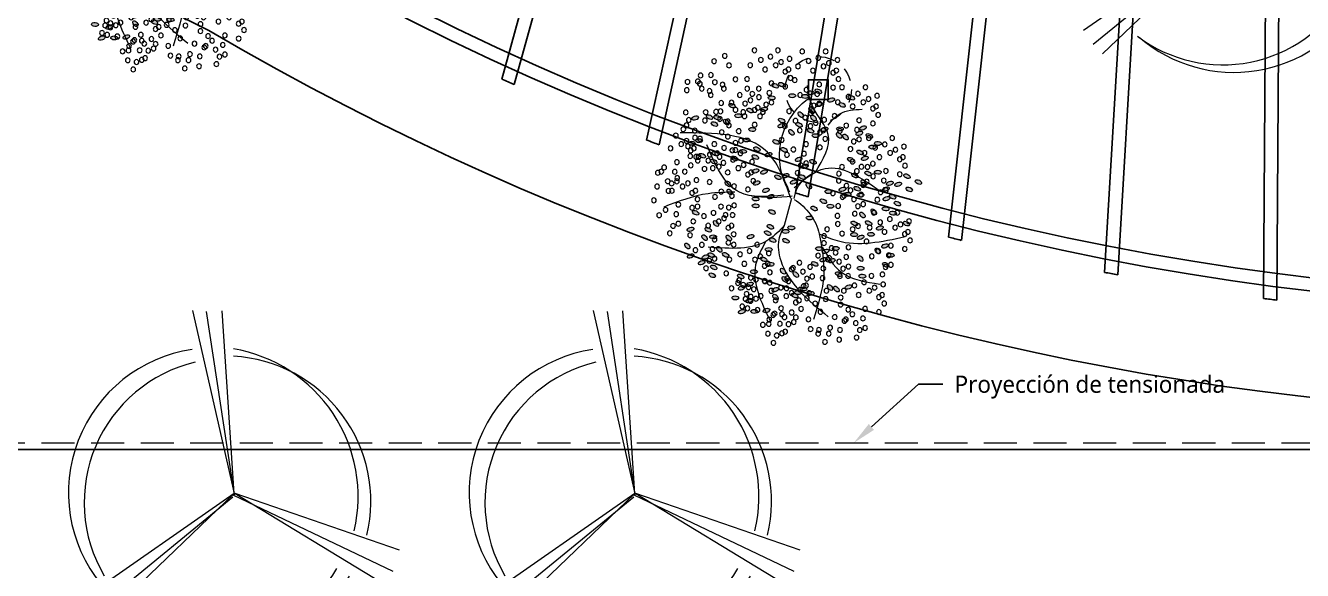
# Model space of a CAD drawing. Header units: metres. Extents: x 28 to 239, y -1 to 113.
# Drawn here: x 97.14 to 106.79, y 68.67 to 72.8 of the extents above; entities that cross this region are included whole.
import ezdxf
from ezdxf import colors
from ezdxf.entities.mleader import LeaderData, LeaderLine
from ezdxf.math import Vec2, Vec3

# ---------------------------------------------------------------- set-up
doc = ezdxf.new("R2010")
doc.units = ezdxf.units.M
doc.linetypes.add('DASHED2', pattern=[0.375, 0.25, -0.125])
doc.linetypes.add('HIDDEN2', pattern=[0.1875, 0.125, -0.0625])
for name, color, linetype, lineweight in [('0-ARBOL', 64, 'Continuous', 0), ('DWGAUTOCAD.COM', 7, 'Continuous', 0), ('letras sr', 7, 'Continuous', 5), ('Proyeccciones', 1, 'DASHED2', 18), ('proyecciones', 1, 'DASHED2', 5)]:
    doc.layers.add(name, color=color, linetype=linetype, lineweight=lineweight)
doc.styles.add('Generales', font='trebuc.ttf', dxfattribs={"height": 0.1})

# ---------------------------------------------------------------- blocks, each defined once
blk = doc.blocks.new('A$C2ECE247B')
h = blk.add_hatch(color=6)
h.set_gradient(color1=(255, 0, 255), color2=(255, 127, 223), rotation=180, centered=1, tint=1, name='INVSPHERICAL')
edge = h.paths.add_edge_path()
edge.add_ellipse((2.573, 1.381), major_axis=(-0.0583, -0.0025), ratio=0.578492, start_angle=0, end_angle=360, ccw=False)
edge = h.paths.add_edge_path()
edge.add_ellipse((2.69, 1.466), major_axis=(-0.0521, -0.0262), ratio=0.578492, start_angle=0, end_angle=360, ccw=False)
edge = h.paths.add_edge_path()
edge.add_ellipse((2.361, 1.263), major_axis=(-0.0377, -0.0445), ratio=0.578492, start_angle=0, end_angle=360, ccw=False)
edge = h.paths.add_edge_path()
edge.add_ellipse((2.855, 1.253), major_axis=(-0.0583, -0.0025), ratio=0.578492, start_angle=0, end_angle=360, ccw=False)
edge = h.paths.add_edge_path()
edge.add_ellipse((2.094, 3.168), major_axis=(-0.0546, 0.0205), ratio=0.578492, start_angle=0, end_angle=360, ccw=False)
edge = h.paths.add_edge_path()
edge.add_ellipse((2.035, 2.867), major_axis=(-0.0521, -0.0262), ratio=0.578492, start_angle=0, end_angle=360, ccw=False)
edge = h.paths.add_edge_path()
edge.add_ellipse((1.85, 3.126), major_axis=(-0.0521, -0.0262), ratio=0.578492, start_angle=0, end_angle=360, ccw=False)
edge = h.paths.add_edge_path()
edge.add_ellipse((1.989, 3.049), major_axis=(-0.0546, 0.0205), ratio=0.578492, start_angle=0, end_angle=360, ccw=False)
edge = h.paths.add_edge_path()
edge.add_ellipse((1.831, 2.33), major_axis=(-0.0521, -0.0262), ratio=0.578492, start_angle=0, end_angle=360, ccw=False)
edge = h.paths.add_edge_path()
edge.add_ellipse((1.673, 2.454), major_axis=(-0.0521, -0.0262), ratio=0.578492, start_angle=0, end_angle=360, ccw=False)
edge = h.paths.add_edge_path()
edge.add_ellipse((1.556, 2.369), major_axis=(-0.0583, -0.0025), ratio=0.578492, start_angle=0, end_angle=360, ccw=False)
edge = h.paths.add_edge_path()
edge.add_ellipse((1.588, 2.619), major_axis=(-0.0583, -0.0025), ratio=0.578492, start_angle=0, end_angle=360, ccw=False)
edge = h.paths.add_edge_path()
edge.add_ellipse((1.921, 2.717), major_axis=(-0.0377, -0.0445), ratio=0.578492, start_angle=0, end_angle=360, ccw=False)
edge = h.paths.add_edge_path()
edge.add_ellipse((1.347, 2.658), major_axis=(-0.0546, 0.0205), ratio=0.578492, start_angle=0, end_angle=360, ccw=False)
edge = h.paths.add_edge_path()
edge.add_ellipse((1.747, 1.646), major_axis=(-0.0583, -0.0025), ratio=0.578492, start_angle=0, end_angle=360, ccw=False)
edge = h.paths.add_edge_path()
edge.add_ellipse((1.636, 1.6), major_axis=(-0.0546, 0.0205), ratio=0.578492, start_angle=0, end_angle=360, ccw=False)
edge = h.paths.add_edge_path()
edge.add_ellipse((1.461, 1.651), major_axis=(-0.0583, -0.0025), ratio=0.578492, start_angle=0, end_angle=360, ccw=False)
edge = h.paths.add_edge_path()
edge.add_ellipse((1.045, 1.48), major_axis=(-0.0377, -0.0445), ratio=0.578492, start_angle=0, end_angle=360, ccw=False)
edge = h.paths.add_edge_path()
edge.add_ellipse((1.009, 1.178), major_axis=(-0.0583, -0.0025), ratio=0.578492, start_angle=0, end_angle=360, ccw=False)
edge = h.paths.add_edge_path()
edge.add_ellipse((1.53, 1.44), major_axis=(-0.0546, 0.0205), ratio=0.578492, start_angle=0, end_angle=360, ccw=False)
edge = h.paths.add_edge_path()
edge.add_ellipse((1.673, 1.458), major_axis=(-0.0546, 0.0205), ratio=0.578492, start_angle=0, end_angle=360, ccw=False)
edge = h.paths.add_edge_path()
edge.add_ellipse((1.412, 1.211), major_axis=(-0.0521, -0.0262), ratio=0.578492, start_angle=0, end_angle=360, ccw=False)
edge = h.paths.add_edge_path()
edge.add_ellipse((1.247, 0.991), major_axis=(-0.0546, 0.0205), ratio=0.578492, start_angle=0, end_angle=360, ccw=False)
edge = h.paths.add_edge_path()
edge.add_ellipse((1.451, 0.958), major_axis=(-0.0377, -0.0445), ratio=0.578492, start_angle=0, end_angle=360, ccw=False)
edge = h.paths.add_edge_path()
edge.add_ellipse((1.56, 0.985), major_axis=(-0.0377, -0.0445), ratio=0.578492, start_angle=0, end_angle=360, ccw=False)
edge = h.paths.add_edge_path()
edge.add_ellipse((1.04, 1.312), major_axis=(-0.0583, -0.0025), ratio=0.578492, start_angle=0, end_angle=360, ccw=False)
edge = h.paths.add_edge_path()
edge.add_ellipse((0.61, 1.371), major_axis=(-0.0521, -0.0262), ratio=0.578492, start_angle=0, end_angle=360, ccw=False)
edge = h.paths.add_edge_path()
edge.add_ellipse((0.525, 1.536), major_axis=(-0.0583, -0.0025), ratio=0.578492, start_angle=0, end_angle=360, ccw=False)
edge = h.paths.add_edge_path()
edge.add_ellipse((0.748, 1.606), major_axis=(-0.0377, -0.0445), ratio=0.578492, start_angle=0, end_angle=360, ccw=False)
edge = h.paths.add_edge_path()
edge.add_ellipse((1.15, 1.886), major_axis=(-0.0583, -0.0025), ratio=0.578492, start_angle=0, end_angle=360, ccw=False)
edge = h.paths.add_edge_path()
edge.add_ellipse((1.038, 1.839), major_axis=(-0.0546, 0.0205), ratio=0.578492, start_angle=0, end_angle=360, ccw=False)
edge = h.paths.add_edge_path()
edge.add_ellipse((0.863, 1.891), major_axis=(-0.0583, -0.0025), ratio=0.578492, start_angle=0, end_angle=360, ccw=False)
edge = h.paths.add_edge_path()
edge.add_ellipse((0.622, 1.694), major_axis=(-0.0546, 0.0205), ratio=0.578492, start_angle=0, end_angle=360, ccw=False)
edge = h.paths.add_edge_path()
edge.add_ellipse((3.446, 1.636), major_axis=(-0.0377, -0.0445), ratio=0.578492, start_angle=0, end_angle=360, ccw=False)
edge = h.paths.add_edge_path()
edge.add_ellipse((2.913, 1.85), major_axis=(-0.0546, 0.0205), ratio=0.578492, start_angle=0, end_angle=360, ccw=False)
edge = h.paths.add_edge_path()
edge.add_ellipse((2.811, 2.767), major_axis=(-0.0546, 0.0205), ratio=0.578492, start_angle=0, end_angle=360, ccw=False)
edge = h.paths.add_edge_path()
edge.add_ellipse((2.826, 2.493), major_axis=(-0.0583, -0.0025), ratio=0.578492, start_angle=0, end_angle=360, ccw=False)
edge = h.paths.add_edge_path()
edge.add_ellipse((2.825, 2.376), major_axis=(-0.0583, -0.0025), ratio=0.578492, start_angle=0, end_angle=360, ccw=False)
edge = h.paths.add_edge_path()
edge.add_ellipse((3.267, 2.611), major_axis=(-0.0377, -0.0445), ratio=0.578492, start_angle=0, end_angle=360, ccw=False)
edge = h.paths.add_edge_path()
edge.add_ellipse((3.299, 2.752), major_axis=(-0.0377, -0.0445), ratio=0.578492, start_angle=0, end_angle=360, ccw=False)
edge = h.paths.add_edge_path()
edge.add_ellipse((3.55, 1.847), major_axis=(-0.0583, -0.0025), ratio=0.578492, start_angle=0, end_angle=360, ccw=False)
edge = h.paths.add_edge_path()
edge.add_ellipse((3.501, 2.075), major_axis=(-0.0377, -0.0445), ratio=0.578492, start_angle=0, end_angle=360, ccw=False)
edge = h.paths.add_edge_path()
edge.add_ellipse((3.633, 1.969), major_axis=(-0.0521, -0.0262), ratio=0.578492, start_angle=0, end_angle=360, ccw=False)
edge = h.paths.add_edge_path()
edge.add_ellipse((3.284, 1.829), major_axis=(-0.0377, -0.0445), ratio=0.578492, start_angle=0, end_angle=360, ccw=False)
edge = h.paths.add_edge_path()
edge.add_ellipse((2.203, 4.252), major_axis=(-0.0583, -0.0025), ratio=0.578492, start_angle=0, end_angle=360, ccw=False)
edge = h.paths.add_edge_path()
edge.add_ellipse((1.984, 4.241), major_axis=(-0.0583, -0.0025), ratio=0.578492, start_angle=0, end_angle=360, ccw=False)
edge = h.paths.add_edge_path()
edge.add_ellipse((1.89, 4.302), major_axis=(-0.0583, -0.0025), ratio=0.578492, start_angle=0, end_angle=360, ccw=False)
edge = h.paths.add_edge_path()
edge.add_ellipse((1.759, 4.327), major_axis=(-0.0521, -0.0262), ratio=0.578492, start_angle=0, end_angle=360, ccw=False)
edge = h.paths.add_edge_path()
edge.add_ellipse((1.747, 4.103), major_axis=(-0.0546, 0.0205), ratio=0.578492, start_angle=0, end_angle=360, ccw=False)
edge = h.paths.add_edge_path()
edge.add_ellipse((1.541, 4.179), major_axis=(-0.0546, 0.0205), ratio=0.578492, start_angle=0, end_angle=360, ccw=False)
edge = h.paths.add_edge_path()
edge.add_ellipse((1.354, 4.095), major_axis=(-0.0521, -0.0262), ratio=0.578492, start_angle=0, end_angle=360, ccw=False)
edge = h.paths.add_edge_path()
edge.add_ellipse((1.196, 4.219), major_axis=(-0.0521, -0.0262), ratio=0.578492, start_angle=0, end_angle=360, ccw=False)
edge = h.paths.add_edge_path()
edge.add_ellipse((1.873, 4.015), major_axis=(-0.0377, -0.0445), ratio=0.578492, start_angle=0, end_angle=360, ccw=False)
edge = h.paths.add_edge_path()
edge.add_ellipse((1.841, 3.874), major_axis=(-0.0377, -0.0445), ratio=0.578492, start_angle=0, end_angle=360, ccw=False)
edge = h.paths.add_edge_path()
edge.add_ellipse((2.059, 3.93), major_axis=(-0.0377, -0.0445), ratio=0.578492, start_angle=0, end_angle=360, ccw=False)
edge = h.paths.add_edge_path()
edge.add_ellipse((2.682, 4.022), major_axis=(-0.0546, 0.0205), ratio=0.578492, start_angle=0, end_angle=360, ccw=False)
edge = h.paths.add_edge_path()
edge.add_ellipse((2.493, 4.422), major_axis=(-0.0521, -0.0262), ratio=0.578492, start_angle=0, end_angle=360, ccw=False)
edge = h.paths.add_edge_path()
edge.add_ellipse((2.382, 4.439), major_axis=(-0.0521, -0.0262), ratio=0.578492, start_angle=0, end_angle=360, ccw=False)
edge = h.paths.add_edge_path()
edge.add_ellipse((2.552, 4.216), major_axis=(-0.0583, -0.0025), ratio=0.578492, start_angle=0, end_angle=360, ccw=False)
edge = h.paths.add_edge_path()
edge.add_ellipse((2.383, 3.828), major_axis=(-0.0521, -0.0262), ratio=0.578492, start_angle=0, end_angle=360, ccw=False)
edge = h.paths.add_edge_path()
edge.add_ellipse((2.92, 4), major_axis=(-0.0521, -0.0262), ratio=0.578492, start_angle=0, end_angle=360, ccw=False)
edge = h.paths.add_edge_path()
edge.add_ellipse((2.162, 0.848), major_axis=(-0.0521, -0.0262), ratio=0.578492, start_angle=0, end_angle=360, ccw=False)
edge = h.paths.add_edge_path()
edge.add_ellipse((2.487, 0.82), major_axis=(-0.0377, -0.0445), ratio=0.578492, start_angle=0, end_angle=360, ccw=False)
edge = h.paths.add_edge_path()
edge.add_ellipse((2.641, 0.593), major_axis=(-0.0546, 0.0205), ratio=0.578492, start_angle=0, end_angle=360, ccw=False)
edge = h.paths.add_edge_path()
edge.add_ellipse((2.848, 0.578), major_axis=(-0.0583, -0.0025), ratio=0.578492, start_angle=0, end_angle=360, ccw=False)
edge = h.paths.add_edge_path()
edge.add_ellipse((2.605, 1.631), major_axis=(-0.0583, -0.0025), ratio=0.578492, start_angle=0, end_angle=360, ccw=False)
edge = h.paths.add_edge_path()
edge.add_ellipse((2.329, 1.122), major_axis=(-0.0377, -0.0445), ratio=0.578492, start_angle=0, end_angle=360, ccw=False)
edge = h.paths.add_edge_path()
edge.add_ellipse((2.143, 1.207), major_axis=(-0.0377, -0.0445), ratio=0.578492, start_angle=0, end_angle=360, ccw=False)
edge = h.paths.add_edge_path()
edge.add_ellipse((1.887, 0.887), major_axis=(-0.0583, -0.0025), ratio=0.578492, start_angle=0, end_angle=360, ccw=False)
edge = h.paths.add_edge_path()
edge.add_ellipse((2.107, 0.898), major_axis=(-0.0583, -0.0025), ratio=0.578492, start_angle=0, end_angle=360, ccw=False)
edge = h.paths.add_edge_path()
edge.add_ellipse((2.012, 0.959), major_axis=(-0.0583, -0.0025), ratio=0.578492, start_angle=0, end_angle=360, ccw=False)
edge = h.paths.add_edge_path()
edge.add_ellipse((1.82, 1.387), major_axis=(-0.0521, -0.0262), ratio=0.578492, start_angle=0, end_angle=360, ccw=False)
edge = h.paths.add_edge_path()
edge.add_ellipse((2.492, 0.949), major_axis=(-0.0546, 0.0205), ratio=0.578492, start_angle=0, end_angle=360, ccw=False)
edge = h.paths.add_edge_path()
edge.add_ellipse((2.316, 2.892), major_axis=(-0.0546, 0.0205), ratio=0.578492, start_angle=0, end_angle=360, ccw=False)
edge = h.paths.add_edge_path()
edge.add_ellipse((2.447, 2.863), major_axis=(-0.0521, -0.0262), ratio=0.578492, start_angle=0, end_angle=360, ccw=False)
edge = h.paths.add_edge_path()
edge.add_ellipse((2.343, 3.33), major_axis=(-0.0521, -0.0262), ratio=0.578492, start_angle=0, end_angle=360, ccw=False)
edge = h.paths.add_edge_path()
edge.add_ellipse((1.261, 2.571), major_axis=(-0.0583, -0.0025), ratio=0.578492, start_angle=0, end_angle=360, ccw=False)
edge = h.paths.add_edge_path()
edge.add_ellipse((1.041, 2.56), major_axis=(-0.0583, -0.0025), ratio=0.578492, start_angle=0, end_angle=360, ccw=False)
edge = h.paths.add_edge_path()
edge.add_ellipse((1.145, 2.075), major_axis=(-0.0521, -0.0262), ratio=0.578492, start_angle=0, end_angle=360, ccw=False)
edge = h.paths.add_edge_path()
edge.add_ellipse((0.902, 2.082), major_axis=(-0.0521, -0.0262), ratio=0.578492, start_angle=0, end_angle=360, ccw=False)
edge = h.paths.add_edge_path()
edge.add_ellipse((0.711, 1.997), major_axis=(-0.0546, 0.0205), ratio=0.578492, start_angle=0, end_angle=360, ccw=False)
edge = h.paths.add_edge_path()
edge.add_ellipse((0.598, 2.497), major_axis=(-0.0546, 0.0205), ratio=0.578492, start_angle=0, end_angle=360, ccw=False)
edge = h.paths.add_edge_path()
edge.add_ellipse((0.495, 2.531), major_axis=(-0.0521, -0.0262), ratio=0.578492, start_angle=0, end_angle=360, ccw=False)
edge = h.paths.add_edge_path()
edge.add_ellipse((0.411, 2.414), major_axis=(-0.0521, -0.0262), ratio=0.578492, start_angle=0, end_angle=360, ccw=False)
edge = h.paths.add_edge_path()
edge.add_ellipse((0.487, 2.252), major_axis=(-0.0583, -0.0025), ratio=0.578492, start_angle=0, end_angle=360, ccw=False)
edge = h.paths.add_edge_path()
edge.add_ellipse((0.612, 2.325), major_axis=(-0.0583, -0.0025), ratio=0.578492, start_angle=0, end_angle=360, ccw=False)
edge = h.paths.add_edge_path()
edge.add_ellipse((0.814, 2.273), major_axis=(-0.0377, -0.0445), ratio=0.578492, start_angle=0, end_angle=360, ccw=False)
edge = h.paths.add_edge_path()
edge.add_ellipse((1.008, 2.22), major_axis=(-0.0377, -0.0445), ratio=0.578492, start_angle=0, end_angle=360, ccw=False)
edge = h.paths.add_edge_path()
edge.add_ellipse((1.392, 3.686), major_axis=(-0.0583, -0.0025), ratio=0.578492, start_angle=0, end_angle=360, ccw=False)
edge = h.paths.add_edge_path()
edge.add_ellipse((1.206, 3.162), major_axis=(-0.0521, -0.0262), ratio=0.578492, start_angle=0, end_angle=360, ccw=False)
edge = h.paths.add_edge_path()
edge.add_ellipse((1.048, 3.286), major_axis=(-0.0521, -0.0262), ratio=0.578492, start_angle=0, end_angle=360, ccw=False)
edge = h.paths.add_edge_path()
edge.add_ellipse((0.967, 3.184), major_axis=(-0.0546, 0.0205), ratio=0.578492, start_angle=0, end_angle=360, ccw=False)
edge = h.paths.add_edge_path()
edge.add_ellipse((1.061, 3.609), major_axis=(-0.0546, 0.0205), ratio=0.578492, start_angle=0, end_angle=360, ccw=False)
edge = h.paths.add_edge_path()
edge.add_ellipse((0.998, 3.702), major_axis=(-0.0546, 0.0205), ratio=0.578492, start_angle=0, end_angle=360, ccw=False)
edge = h.paths.add_edge_path()
edge.add_ellipse((0.89, 3.567), major_axis=(-0.0521, -0.0262), ratio=0.578492, start_angle=0, end_angle=360, ccw=False)
edge = h.paths.add_edge_path()
edge.add_ellipse((0.744, 3.439), major_axis=(-0.0583, -0.0025), ratio=0.578492, start_angle=0, end_angle=360, ccw=False)
edge = h.paths.add_edge_path()
edge.add_ellipse((0.838, 3.378), major_axis=(-0.0583, -0.0025), ratio=0.578492, start_angle=0, end_angle=360, ccw=False)
edge = h.paths.add_edge_path()
edge.add_ellipse((1.405, 3.576), major_axis=(-0.0377, -0.0445), ratio=0.578492, start_angle=0, end_angle=360, ccw=False)
edge = h.paths.add_edge_path()
edge.add_ellipse((1.296, 3.548), major_axis=(-0.0377, -0.0445), ratio=0.578492, start_angle=0, end_angle=360, ccw=False)
edge = h.paths.add_edge_path()
edge.add_ellipse((2.217, 3.628), major_axis=(-0.0377, -0.0445), ratio=0.578492, start_angle=0, end_angle=360, ccw=False)
edge = h.paths.add_edge_path()
edge.add_ellipse((1.892, 3.656), major_axis=(-0.0521, -0.0262), ratio=0.578492, start_angle=0, end_angle=360, ccw=False)
edge = h.paths.add_edge_path()
edge.add_ellipse((2.087, 3.756), major_axis=(-0.0521, -0.0262), ratio=0.578492, start_angle=0, end_angle=360, ccw=False)
edge = h.paths.add_edge_path()
edge.add_ellipse((1.653, 3.678), major_axis=(-0.0546, 0.0205), ratio=0.578492, start_angle=0, end_angle=360, ccw=False)
edge = h.paths.add_edge_path()
edge.add_ellipse((1.806, 3.572), major_axis=(-0.0583, -0.0025), ratio=0.578492, start_angle=0, end_angle=360, ccw=False)
edge = h.paths.add_edge_path()
edge.add_ellipse((2.219, 2.002), major_axis=(-0.0583, -0.0025), ratio=0.578492, start_angle=0, end_angle=360, ccw=False)
edge = h.paths.add_edge_path()
edge.add_ellipse((2.314, 1.941), major_axis=(-0.0583, -0.0025), ratio=0.578492, start_angle=0, end_angle=360, ccw=False)
edge = h.paths.add_edge_path()
edge.add_ellipse((1.907, 2.169), major_axis=(-0.0583, -0.0025), ratio=0.578492, start_angle=0, end_angle=360, ccw=False)
edge = h.paths.add_edge_path()
edge.add_ellipse((2.574, 2.018), major_axis=(-0.0521, -0.0262), ratio=0.578492, start_angle=0, end_angle=360, ccw=False)
edge = h.paths.add_edge_path()
edge.add_ellipse((2.537, 1.794), major_axis=(-0.0521, -0.0262), ratio=0.578492, start_angle=0, end_angle=360, ccw=False)
edge = h.paths.add_edge_path()
edge.add_ellipse((2.621, 1.911), major_axis=(-0.0521, -0.0262), ratio=0.578492, start_angle=0, end_angle=360, ccw=False)
edge = h.paths.add_edge_path()
edge.add_ellipse((2.18, 2.781), major_axis=(-0.0546, 0.0205), ratio=0.578492, start_angle=0, end_angle=360, ccw=False)
edge = h.paths.add_edge_path()
edge.add_ellipse((0.212, 2.657), major_axis=(-0.0521, -0.0262), ratio=0.578492, start_angle=0, end_angle=360, ccw=False)
edge = h.paths.add_edge_path()
edge.add_ellipse((0.054, 2.781), major_axis=(-0.0521, -0.0262), ratio=0.578492, start_angle=0, end_angle=360, ccw=False)
edge = h.paths.add_edge_path()
edge.add_ellipse((0.25, 2.881), major_axis=(-0.0521, -0.0262), ratio=0.578492, start_angle=0, end_angle=360, ccw=False)
edge = h.paths.add_edge_path()
edge.add_ellipse((0.399, 2.741), major_axis=(-0.0546, 0.0205), ratio=0.578492, start_angle=0, end_angle=360, ccw=False)
edge = h.paths.add_edge_path()
edge.add_ellipse((0.542, 2.758), major_axis=(-0.0546, 0.0205), ratio=0.578492, start_angle=0, end_angle=360, ccw=False)
edge = h.paths.add_edge_path()
edge.add_ellipse((0.605, 2.665), major_axis=(-0.0546, 0.0205), ratio=0.578492, start_angle=0, end_angle=360, ccw=False)
edge = h.paths.add_edge_path()
edge.add_ellipse((2.651, 2.642), major_axis=(-0.0546, 0.0205), ratio=0.578492, start_angle=0, end_angle=360, ccw=False)
edge = h.paths.add_edge_path()
edge.add_ellipse((2.57, 2.531), major_axis=(-0.0546, 0.0205), ratio=0.578492, start_angle=0, end_angle=360, ccw=False)
edge = h.paths.add_edge_path()
edge.add_ellipse((2.547, 2.271), major_axis=(-0.0521, -0.0262), ratio=0.578492, start_angle=0, end_angle=360, ccw=False)
edge = h.paths.add_edge_path()
edge.add_ellipse((2.685, 2.954), major_axis=(-0.0546, 0.0205), ratio=0.578492, start_angle=0, end_angle=360, ccw=False)
edge = h.paths.add_edge_path()
edge.add_ellipse((2.478, 3.464), major_axis=(-0.0521, -0.0262), ratio=0.578492, start_angle=0, end_angle=360, ccw=False)
edge = h.paths.add_edge_path()
edge.add_ellipse((2.39, 3.741), major_axis=(-0.0546, 0.0205), ratio=0.578492, start_angle=0, end_angle=360, ccw=False)
edge = h.paths.add_edge_path()
edge.add_ellipse((2.607, 3.247), major_axis=(-0.0546, 0.0205), ratio=0.578492, start_angle=0, end_angle=360, ccw=False)
edge = h.paths.add_edge_path()
edge.add_ellipse((2.31, 1.781), major_axis=(-0.0521, -0.0262), ratio=0.578492, start_angle=0, end_angle=360, ccw=False)
edge = h.paths.add_edge_path()
edge.add_ellipse((0.746, 2.949), major_axis=(-0.0583, -0.0025), ratio=0.578492, start_angle=0, end_angle=360, ccw=False)
edge = h.paths.add_edge_path()
edge.add_ellipse((0.986, 2.769), major_axis=(-0.0377, -0.0445), ratio=0.578492, start_angle=0, end_angle=360, ccw=False)
edge = h.paths.add_edge_path()
edge.add_ellipse((0.912, 2.927), major_axis=(-0.0521, -0.0262), ratio=0.578492, start_angle=0, end_angle=360, ccw=False)
edge = h.paths.add_edge_path()
edge.add_ellipse((1.135, 2.893), major_axis=(-0.0521, -0.0262), ratio=0.578492, start_angle=0, end_angle=360, ccw=False)
edge = h.paths.add_edge_path()
edge.add_ellipse((1.097, 2.668), major_axis=(-0.0521, -0.0262), ratio=0.578492, start_angle=0, end_angle=360, ccw=False)
edge = h.paths.add_edge_path()
edge.add_ellipse((0.258, 2.073), major_axis=(-0.0521, -0.0262), ratio=0.578492, start_angle=0, end_angle=360, ccw=False)
edge = h.paths.add_edge_path()
edge.add_ellipse((2.829, 2.971), major_axis=(-0.0546, 0.0205), ratio=0.578492, start_angle=0, end_angle=360, ccw=False)
edge = h.paths.add_edge_path()
edge.add_ellipse((2.885, 3.676), major_axis=(-0.0583, -0.0025), ratio=0.578492, start_angle=0, end_angle=360, ccw=False)
edge = h.paths.add_edge_path()
edge.add_ellipse((2.832, 3.208), major_axis=(-0.0521, -0.0262), ratio=0.578492, start_angle=0, end_angle=360, ccw=False)
edge = h.paths.add_edge_path()
edge.add_ellipse((2.805, 3.342), major_axis=(-0.0521, -0.0262), ratio=0.578492, start_angle=0, end_angle=360, ccw=False)
edge = h.paths.add_edge_path()
edge.add_ellipse((2.936, 0.761), major_axis=(-0.0546, 0.0205), ratio=0.578492, start_angle=0, end_angle=360, ccw=False)
edge = h.paths.add_edge_path()
edge.add_ellipse((3.061, 0.574), major_axis=(-0.0546, 0.0205), ratio=0.578492, start_angle=0, end_angle=360, ccw=False)
edge = h.paths.add_edge_path()
edge.add_ellipse((3.174, 0.807), major_axis=(-0.0583, -0.0025), ratio=0.578492, start_angle=0, end_angle=360, ccw=False)
edge = h.paths.add_edge_path()
edge.add_ellipse((3.08, 1.174), major_axis=(-0.0521, -0.0262), ratio=0.578492, start_angle=0, end_angle=360, ccw=False)
edge = h.paths.add_edge_path()
edge.add_ellipse((3.063, 0.979), major_axis=(-0.0546, 0.0205), ratio=0.578492, start_angle=0, end_angle=360, ccw=False)
edge = h.paths.add_edge_path()
edge.add_ellipse((2.925, 1.041), major_axis=(-0.0546, 0.0205), ratio=0.578492, start_angle=0, end_angle=360, ccw=False)
edge = h.paths.add_edge_path()
edge.add_ellipse((3.539, 1.327), major_axis=(-0.0521, -0.0262), ratio=0.578492, start_angle=0, end_angle=360, ccw=False)
edge = h.paths.add_edge_path()
edge.add_ellipse((3.566, 1.193), major_axis=(-0.0521, -0.0262), ratio=0.578492, start_angle=0, end_angle=360, ccw=False)
edge = h.paths.add_edge_path()
edge.add_ellipse((3.339, 1.542), major_axis=(-0.0521, -0.0262), ratio=0.578492, start_angle=0, end_angle=360, ccw=False)
edge = h.paths.add_edge_path()
edge.add_ellipse((3.934, 1.52), major_axis=(-0.0546, 0.0205), ratio=0.578492, start_angle=0, end_angle=360, ccw=False)
edge = h.paths.add_edge_path()
edge.add_ellipse((3.684, 1.502), major_axis=(-0.0546, 0.0205), ratio=0.578492, start_angle=0, end_angle=360, ccw=False)
edge = h.paths.add_edge_path()
edge.add_ellipse((3.747, 1.409), major_axis=(-0.0546, 0.0205), ratio=0.578492, start_angle=0, end_angle=360, ccw=False)
edge = h.paths.add_edge_path()
edge.add_ellipse((3.581, 1.536), major_axis=(-0.0521, -0.0262), ratio=0.578492, start_angle=0, end_angle=360, ccw=False)
edge = h.paths.add_edge_path()
edge.add_ellipse((3.121, 3.911), major_axis=(-0.0583, -0.0025), ratio=0.578492, start_angle=0, end_angle=360, ccw=False)
edge = h.paths.add_edge_path()
edge.add_ellipse((3.227, 4.083), major_axis=(-0.0521, -0.0262), ratio=0.578492, start_angle=0, end_angle=360, ccw=False)
edge = h.paths.add_edge_path()
edge.add_ellipse((3.539, 3.13), major_axis=(-0.0521, -0.0262), ratio=0.578492, start_angle=0, end_angle=360, ccw=False)
edge = h.paths.add_edge_path()
edge.add_ellipse((2.978, 3.498), major_axis=(-0.0583, -0.0025), ratio=0.578492, start_angle=0, end_angle=360, ccw=False)
edge = h.paths.add_edge_path()
edge.add_ellipse((3.042, 3.303), major_axis=(-0.0583, -0.0025), ratio=0.578492, start_angle=0, end_angle=360, ccw=False)
edge = h.paths.add_edge_path()
edge.add_ellipse((3.327, 3.802), major_axis=(-0.0377, -0.0445), ratio=0.578492, start_angle=0, end_angle=360, ccw=False)
edge = h.paths.add_edge_path()
edge.add_ellipse((3.186, 3.184), major_axis=(-0.0521, -0.0262), ratio=0.578492, start_angle=0, end_angle=360, ccw=False)
edge = h.paths.add_edge_path()
edge.add_ellipse((3.915, 3.442), major_axis=(-0.0583, -0.0025), ratio=0.578492, start_angle=0, end_angle=360, ccw=False)
edge = h.paths.add_edge_path()
edge.add_ellipse((3.791, 3.486), major_axis=(-0.0583, -0.0025), ratio=0.578492, start_angle=0, end_angle=360, ccw=False)
edge = h.paths.add_edge_path()
edge.add_ellipse((3.527, 3.77), major_axis=(-0.0521, -0.0262), ratio=0.578492, start_angle=0, end_angle=360, ccw=False)
edge = h.paths.add_edge_path()
edge.add_ellipse((3.611, 3.888), major_axis=(-0.0521, -0.0262), ratio=0.578492, start_angle=0, end_angle=360, ccw=False)
edge = h.paths.add_edge_path()
edge.add_ellipse((3.857, 3.871), major_axis=(-0.0546, 0.0205), ratio=0.578492, start_angle=0, end_angle=360, ccw=False)
edge = h.paths.add_edge_path()
edge.add_ellipse((3.48, 3.877), major_axis=(-0.0521, -0.0262), ratio=0.578492, start_angle=0, end_angle=360, ccw=False)
edge = h.paths.add_edge_path()
edge.add_ellipse((3.734, 3.23), major_axis=(-0.0521, -0.0262), ratio=0.578492, start_angle=0, end_angle=360, ccw=False)
edge = h.paths.add_edge_path()
edge.add_ellipse((3.512, 3.264), major_axis=(-0.0521, -0.0262), ratio=0.578492, start_angle=0, end_angle=360, ccw=False)
edge = h.paths.add_edge_path()
edge.add_ellipse((3.848, 2.259), major_axis=(-0.0521, -0.0262), ratio=0.578492, start_angle=0, end_angle=360, ccw=False)
edge = h.paths.add_edge_path()
edge.add_ellipse((3.936, 1.976), major_axis=(-0.0546, 0.0205), ratio=0.578492, start_angle=0, end_angle=360, ccw=False)
edge = h.paths.add_edge_path()
edge.add_ellipse((3.99, 1.692), major_axis=(-0.0377, -0.0445), ratio=0.578492, start_angle=0, end_angle=360, ccw=False)
edge = h.paths.add_edge_path()
edge.add_ellipse((3.696, 1.833), major_axis=(-0.0377, -0.0445), ratio=0.578492, start_angle=0, end_angle=360, ccw=False)
at = {"color": 32}
for p, q in [((2.225, 2.503), (2.376, 2.929)), ((2.215, 2.503), (2.338, 2.039))]:
    blk.add_line(p, q, dxfattribs=at)
at = {"color": 64}
for centre in [(1.634, 5.007), (2.033, 5.007), (1.435, 4.862), (1.58, 4.808), (1.671, 4.753), (1.761, 4.898), (1.924, 4.844), (2.105, 4.753), (1.417, 4.536), (1.453, 4.681), (1.508, 4.644), (1.852, 4.681), (1.508, 4.391), (1.743, 4.445), (1.96, 4.354), (2.16, 4.518), (1.743, 4.119), (1.779, 4.282), (2.069, 4.264), (1.834, 4.083), (1.888, 3.956), (3.835, 2.814), (4.034, 2.959), (4.161, 2.851), (4.324, 2.796), (4.433, 2.959), (3.853, 2.633), (3.908, 2.597), (3.98, 2.76), (4.07, 2.706), (4.252, 2.633), (4.505, 2.706), (3.417, 2.364), (3.816, 2.364), (3.817, 2.488), (4.143, 2.398), (4.559, 2.47), (3.218, 2.219), (3.363, 2.165), (3.544, 2.256), (3.707, 2.201), (3.908, 2.343), (4.179, 2.234), (4.36, 2.307), (4.469, 2.216), (3.236, 2.038), (3.291, 2.002), (3.454, 2.111), (3.635, 2.038), (3.888, 2.111), (4.143, 2.071), (4.233, 2.035), (3.2, 1.893), (3.291, 1.748), (3.526, 1.803), (3.743, 1.712), (3.942, 1.875), (4.288, 1.908), (3.562, 1.64), (3.852, 1.621), (3.526, 1.476), (3.617, 1.44), (3.671, 1.313)]:
    blk.add_circle(centre, 0.0405, dxfattribs=at)
at = {"color": 66}
for centre in [(2.448, 5.026), (2.847, 5.026), (2.249, 4.881), (2.394, 4.826), (2.485, 4.772), (2.575, 4.917), (2.738, 4.863), (2.919, 4.772), (2.231, 4.554), (2.267, 4.699), (2.322, 4.663), (2.666, 4.699), (2.973, 4.536), (2.322, 4.409), (2.557, 4.464), (2.774, 4.373), (2.557, 4.138), (2.593, 4.301), (2.648, 4.101), (2.883, 4.283), (1.858, 3.988), (1.985, 3.88), (2.256, 3.988), (2.702, 3.975), (1.659, 3.843), (1.677, 3.662), (1.804, 3.789), (1.894, 3.735), (2.075, 3.662), (2.148, 3.825), (2.329, 3.735), (1.641, 3.517), (1.731, 3.626), (2.383, 3.499), (1.731, 3.372), (1.967, 3.427), (2.003, 3.264), (2.184, 3.336), (2.293, 3.245), (3.085, 3.272), (3.483, 3.272), (1.967, 3.101), (2.057, 3.064), (2.886, 3.127), (3.031, 3.072), (3.121, 3.018), (3.212, 3.163), (3.375, 3.109), (3.556, 3.018), (2.112, 2.937), (2.868, 2.8), (2.904, 2.945), (2.958, 2.909), (3.302, 2.945), (2.958, 2.655), (3.194, 2.71), (3.411, 2.619), (3.61, 2.782), (3.194, 2.384), (3.23, 2.547), (3.519, 2.529), (3.284, 2.347), (3.338, 2.221)]:
    blk.add_circle(centre, 0.0405, dxfattribs=at)
at = {"color": 68}
for centre in [(3.28, 4.768), (3.353, 4.931), (3.534, 4.84), (3.171, 4.532), (3.588, 4.605), (3.764, 4.598), (2.97, 4.373), (3.368, 4.373), (3.389, 4.441), (3.521, 4.482), (3.611, 4.332), (3.744, 4.373), (3.777, 4.457), (3.811, 4.495), (3.987, 4.488), (4, 4.347), (2.771, 4.228), (2.915, 4.174), (3.006, 4.119), (3.096, 4.264), (3.236, 4.135), (3.412, 4.128), (3.591, 4.264), (2.752, 3.902), (2.789, 4.047), (2.843, 4.011), (3.016, 3.903), (3.037, 3.972), (3.169, 4.012), (3.425, 3.987), (3.501, 3.978), (3.677, 3.971), (4.017, 3.967), (2.843, 3.757), (3.281, 3.747), (3.301, 3.815), (3.434, 3.856), (3.69, 3.83), (3.863, 3.659), (3.966, 3.838), (4.004, 3.749), (4.058, 3.682), (3.078, 3.485), (3.115, 3.648), (3.169, 3.449), (3.3, 3.556), (3.404, 3.63), (3.774, 3.518), (3.859, 3.537), (4.004, 3.483), (4.185, 3.573), (3.172, 3.326), (3.223, 3.322), (3.364, 3.364), (3.53, 3.428), (3.607, 3.249), (3.877, 3.356), (3.931, 3.32), (3.94, 3.224), (3.979, 3.39), (4.094, 3.428), (4.275, 3.356), (3.441, 3.211), (3.453, 3.044), (3.633, 3.147), (3.697, 3.006), (3.799, 3.211), (3.812, 3.147), (3.841, 3.211), (3.931, 3.066), (4.167, 3.12), (4.384, 3.03), (4.167, 2.794), (4.203, 2.957), (4.493, 2.939), (4.257, 2.758), (4.311, 2.631)]:
    blk.add_circle(centre, 0.0405, dxfattribs=at)
at = {"color": 62}
for centre in [(0.957, 4.396), (1.356, 4.396), (0.758, 4.251), (0.903, 4.197), (0.993, 4.142), (1.084, 4.287), (1.247, 4.233), (1.428, 4.142), (0.74, 3.925), (0.776, 4.07), (0.83, 4.034), (1.174, 4.07), (1.482, 3.907), (0.83, 3.78), (1.066, 3.834), (1.102, 3.671), (1.283, 3.744), (1.066, 3.508), (1.156, 3.472), (1.392, 3.653), (1.211, 3.345), (2.802, 1.714), (3.2, 1.714), (2.603, 1.569), (2.747, 1.515), (2.929, 1.606), (3.092, 1.551), (2.621, 1.388), (2.675, 1.352), (2.838, 1.461), (3.019, 1.388), (3.273, 1.461), (2.269, 1.092), (2.584, 1.243), (2.667, 1.092), (2.675, 1.098), (2.91, 1.153), (3.128, 1.062), (3.327, 1.225), (2.07, 0.947), (2.215, 0.892), (2.305, 0.838), (2.396, 0.983), (2.559, 0.928), (2.74, 0.838), (2.947, 0.99), (3.236, 0.971), (2.052, 0.62), (2.088, 0.765), (2.142, 0.729), (2.486, 0.765), (2.91, 0.826), (3.001, 0.79), (3.055, 0.663), (2.142, 0.475), (2.378, 0.53), (2.595, 0.439), (2.794, 0.602), (2.378, 0.204), (2.414, 0.367), (2.704, 0.349), (2.468, 0.167), (2.523, 0.041)]:
    blk.add_circle(centre, 0.0405, dxfattribs=at)
at = {"color": 60}
for centre in [(0.5, 3.531), (0.899, 3.531), (0.301, 3.386), (0.446, 3.332), (0.536, 3.278), (0.627, 3.423), (0.79, 3.368), (0.971, 3.278), (0.283, 3.06), (0.319, 3.205), (0.373, 3.169), (0.718, 3.205), (0.831, 3.094), (0.922, 3.039), (1.025, 3.042), (1.175, 3.13), (1.356, 3.039), (0.373, 2.915), (0.609, 2.97), (0.645, 2.807), (0.826, 2.879), (0.935, 2.788), (1.103, 2.967), (1.409, 2.924), (1.411, 2.804), (0.609, 2.643), (0.699, 2.607), (0.994, 2.731), (1.211, 2.641), (1.281, 2.719), (1.511, 2.591), (0.754, 2.48), (0.994, 2.405), (1.03, 2.568), (1.085, 2.369), (1.152, 2.488), (1.32, 2.55), (1.345, 2.527), (1.421, 2.373), (0.414, 2.258), (0.541, 2.15), (0.813, 2.258), (1.139, 2.242), (1.434, 2.206), (0.215, 2.113), (0.233, 1.932), (0.36, 2.059), (0.451, 2.005), (0.632, 1.932), (0.704, 2.095), (0.885, 2.005), (1.083, 2.031), (1.174, 1.977), (1.428, 2.067), (1.609, 1.977), (0.197, 1.787), (0.288, 1.896), (0.939, 1.769), (1.355, 1.904), (1.661, 1.861), (1.663, 1.741), (0.288, 1.642), (0.523, 1.697), (0.559, 1.534), (0.74, 1.606), (0.849, 1.516), (1.246, 1.669), (1.283, 1.505), (1.464, 1.578), (1.533, 1.656), (1.572, 1.487), (1.763, 1.528), (0.523, 1.371), (0.614, 1.334), (1.246, 1.342), (1.337, 1.306), (1.405, 1.425), (1.597, 1.464), (1.674, 1.31), (1.899, 1.335), (2.08, 1.407), (2.189, 1.317), (2.213, 1.293), (0.668, 1.207), (0.854, 1.183), (0.981, 1.074), (1.253, 1.183), (1.391, 1.179), (1.686, 1.144), (1.863, 1.172), (1.953, 1.136), (2.021, 1.255), (2.29, 1.14), (2.586, 1.065), (2.821, 1.119), (3.108, 1.107), (0.655, 1.038), (0.673, 0.857), (0.8, 0.983), (0.891, 0.929), (1.072, 0.857), (1.144, 1.02), (1.325, 0.929), (1.621, 0.929), (1.916, 0.89), (1.967, 1.019), (2.008, 1.009), (2.303, 0.973), (2.858, 0.956), (2.98, 0.876), (3.039, 1.029), (0.637, 0.712), (0.728, 0.82), (0.963, 0.621), (1.378, 0.813), (1.379, 0.694), (1.634, 0.788), (1.813, 0.711), (1.954, 0.801), (2.394, 0.631), (2.821, 0.793), (2.912, 0.757), (2.966, 0.63), (0.728, 0.567), (0.999, 0.458), (1.18, 0.53), (1.249, 0.608), (1.289, 0.44), (1.313, 0.416), (1.48, 0.48), (1.723, 0.57), (1.928, 0.442), (2.177, 0.396), (2.213, 0.559), (2.335, 0.479), (2.503, 0.541), (2.527, 0.517), (0.963, 0.295), (1.054, 0.259), (1.121, 0.378), (1.39, 0.263), (1.557, 0.301), (1.582, 0.199), (1.749, 0.263), (1.762, 0.199), (1.89, 0.276), (2.267, 0.36), (2.322, 0.233), (2.604, 0.364), (2.617, 0.197), (1.108, 0.132), (1.403, 0.096), (1.646, 0.058)]:
    blk.add_circle(centre, 0.0405, dxfattribs=at)
at = {"color": 32}
for centre, radius, start, end in [((1.209, 3.23), 1.211, 329.0782, 52.6009), ((1.633, 2.438), 0.539, 6.8841, 70.9351), ((2.663, 1.678), 0.946, 121.5433, 166.6017), ((2.551, 4.829), 2.314, 261.4278, 278.5722)]:
    blk.add_arc(centre, radius, start, end, dxfattribs=at)
at = {"color": 200, "extrusion": (0, 0, -1)}
for centre, major_axis in [((1.759, 4.327), (-0.0521, -0.0262)), ((2.382, 4.439), (-0.0521, -0.0262)), ((2.493, 4.422), (-0.0521, -0.0262)), ((1.196, 4.219), (-0.0521, -0.0262)), ((1.354, 4.095), (-0.0521, -0.0262)), ((1.89, 4.302), (-0.0583, -0.0025)), ((1.984, 4.241), (-0.0583, -0.0025)), ((2.203, 4.252), (-0.0583, -0.0025)), ((2.552, 4.216), (-0.0583, -0.0025)), ((2.92, 4), (-0.0521, -0.0262)), ((3.121, 3.911), (-0.0583, -0.0025)), ((3.227, 4.083), (-0.0521, -0.0262)), ((3.48, 3.877), (-0.0521, -0.0262)), ((3.611, 3.888), (-0.0521, -0.0262)), ((1.392, 3.686), (-0.0583, -0.0025)), ((1.892, 3.656), (-0.0521, -0.0262)), ((2.087, 3.756), (-0.0521, -0.0262)), ((2.383, 3.828), (-0.0521, -0.0262)), ((2.885, 3.676), (-0.0583, -0.0025)), ((3.527, 3.77), (-0.0521, -0.0262)), ((0.89, 3.567), (-0.0521, -0.0262)), ((1.806, 3.572), (-0.0583, -0.0025)), ((2.478, 3.464), (-0.0521, -0.0262)), ((2.978, 3.498), (-0.0583, -0.0025)), ((3.791, 3.486), (-0.0583, -0.0025)), ((0.744, 3.439), (-0.0583, -0.0025)), ((0.838, 3.378), (-0.0583, -0.0025)), ((1.048, 3.286), (-0.0521, -0.0262)), ((2.343, 3.33), (-0.0521, -0.0262)), ((2.805, 3.342), (-0.0521, -0.0262)), ((3.042, 3.303), (-0.0583, -0.0025)), ((3.512, 3.264), (-0.0521, -0.0262)), ((3.734, 3.23), (-0.0521, -0.0262)), ((3.915, 3.442), (-0.0583, -0.0025)), ((1.206, 3.162), (-0.0521, -0.0262)), ((1.85, 3.126), (-0.0521, -0.0262)), ((2.832, 3.208), (-0.0521, -0.0262)), ((3.186, 3.184), (-0.0521, -0.0262)), ((3.539, 3.13), (-0.0521, -0.0262)), ((0.25, 2.881), (-0.0521, -0.0262)), ((0.746, 2.949), (-0.0583, -0.0025)), ((0.912, 2.927), (-0.0521, -0.0262)), ((1.135, 2.893), (-0.0521, -0.0262)), ((2.035, 2.867), (-0.0521, -0.0262)), ((2.447, 2.863), (-0.0521, -0.0262)), ((0.054, 2.781), (-0.0521, -0.0262)), ((0.212, 2.657), (-0.0521, -0.0262)), ((1.097, 2.668), (-0.0521, -0.0262)), ((1.588, 2.619), (-0.0583, -0.0025)), ((0.411, 2.414), (-0.0521, -0.0262)), ((0.495, 2.531), (-0.0521, -0.0262)), ((1.041, 2.56), (-0.0583, -0.0025)), ((1.261, 2.571), (-0.0583, -0.0025)), ((1.556, 2.369), (-0.0583, -0.0025)), ((1.673, 2.454), (-0.0521, -0.0262)), ((2.825, 2.376), (-0.0583, -0.0025)), ((2.826, 2.493), (-0.0583, -0.0025)), ((0.487, 2.252), (-0.0583, -0.0025)), ((0.612, 2.325), (-0.0583, -0.0025)), ((1.831, 2.33), (-0.0521, -0.0262)), ((1.907, 2.169), (-0.0583, -0.0025)), ((2.547, 2.271), (-0.0521, -0.0262)), ((3.848, 2.259), (-0.0521, -0.0262)), ((0.258, 2.073), (-0.0521, -0.0262)), ((0.902, 2.082), (-0.0521, -0.0262)), ((1.145, 2.075), (-0.0521, -0.0262)), ((2.219, 2.002), (-0.0583, -0.0025)), ((2.314, 1.941), (-0.0583, -0.0025)), ((2.574, 2.018), (-0.0521, -0.0262)), ((3.633, 1.969), (-0.0521, -0.0262)), ((0.863, 1.891), (-0.0583, -0.0025)), ((1.15, 1.886), (-0.0583, -0.0025)), ((2.31, 1.781), (-0.0521, -0.0262)), ((2.537, 1.794), (-0.0521, -0.0262)), ((2.621, 1.911), (-0.0521, -0.0262)), ((3.55, 1.847), (-0.0583, -0.0025)), ((0.525, 1.536), (-0.0583, -0.0025)), ((1.461, 1.651), (-0.0583, -0.0025)), ((1.747, 1.646), (-0.0583, -0.0025)), ((2.605, 1.631), (-0.0583, -0.0025)), ((3.339, 1.542), (-0.0521, -0.0262)), ((3.581, 1.536), (-0.0521, -0.0262)), ((0.61, 1.371), (-0.0521, -0.0262)), ((1.04, 1.312), (-0.0583, -0.0025)), ((1.82, 1.387), (-0.0521, -0.0262)), ((2.573, 1.381), (-0.0583, -0.0025)), ((2.69, 1.466), (-0.0521, -0.0262)), ((3.539, 1.327), (-0.0521, -0.0262)), ((1.009, 1.178), (-0.0583, -0.0025)), ((1.412, 1.211), (-0.0521, -0.0262)), ((2.855, 1.253), (-0.0583, -0.0025)), ((3.08, 1.174), (-0.0521, -0.0262)), ((3.566, 1.193), (-0.0521, -0.0262)), ((1.887, 0.887), (-0.0583, -0.0025)), ((2.012, 0.959), (-0.0583, -0.0025)), ((2.107, 0.898), (-0.0583, -0.0025)), ((2.162, 0.848), (-0.0521, -0.0262)), ((3.174, 0.807), (-0.0583, -0.0025)), ((2.848, 0.578), (-0.0583, -0.0025))]:
    blk.add_ellipse(centre, major_axis=major_axis, ratio=0.578492, start_param=3.141593, end_param=9.424778, dxfattribs=at)
for centre, major_axis in [((1.541, 4.179), (-0.0546, 0.0205)), ((1.747, 4.103), (-0.0546, 0.0205)), ((1.841, 3.874), (-0.0377, -0.0445)), ((1.873, 4.015), (-0.0377, -0.0445)), ((2.059, 3.93), (-0.0377, -0.0445)), ((2.682, 4.022), (-0.0546, 0.0205)), ((3.857, 3.871), (-0.0546, 0.0205)), ((0.998, 3.702), (-0.0546, 0.0205)), ((1.653, 3.678), (-0.0546, 0.0205)), ((2.39, 3.741), (-0.0546, 0.0205)), ((3.327, 3.802), (-0.0377, -0.0445)), ((1.061, 3.609), (-0.0546, 0.0205)), ((1.296, 3.548), (-0.0377, -0.0445)), ((1.405, 3.576), (-0.0377, -0.0445)), ((2.217, 3.628), (-0.0377, -0.0445)), ((2.607, 3.247), (-0.0546, 0.0205)), ((0.967, 3.184), (-0.0546, 0.0205)), ((1.989, 3.049), (-0.0546, 0.0205)), ((2.094, 3.168), (-0.0546, 0.0205)), ((2.316, 2.892), (-0.0546, 0.0205)), ((2.685, 2.954), (-0.0546, 0.0205)), ((2.829, 2.971), (-0.0546, 0.0205)), ((0.399, 2.741), (-0.0546, 0.0205)), ((0.542, 2.758), (-0.0546, 0.0205)), ((0.605, 2.665), (-0.0546, 0.0205)), ((0.986, 2.769), (-0.0377, -0.0445)), ((1.347, 2.658), (-0.0546, 0.0205)), ((1.921, 2.717), (-0.0377, -0.0445)), ((2.18, 2.781), (-0.0546, 0.0205)), ((2.651, 2.642), (-0.0546, 0.0205)), ((2.811, 2.767), (-0.0546, 0.0205)), ((3.267, 2.611), (-0.0377, -0.0445)), ((3.299, 2.752), (-0.0377, -0.0445)), ((0.598, 2.497), (-0.0546, 0.0205)), ((2.57, 2.531), (-0.0546, 0.0205)), ((0.814, 2.273), (-0.0377, -0.0445)), ((1.008, 2.22), (-0.0377, -0.0445)), ((0.711, 1.997), (-0.0546, 0.0205)), ((3.501, 2.075), (-0.0377, -0.0445)), ((3.936, 1.976), (-0.0546, 0.0205)), ((1.038, 1.839), (-0.0546, 0.0205)), ((2.913, 1.85), (-0.0546, 0.0205)), ((3.284, 1.829), (-0.0377, -0.0445)), ((3.696, 1.833), (-0.0377, -0.0445)), ((3.99, 1.692), (-0.0377, -0.0445)), ((0.622, 1.694), (-0.0546, 0.0205)), ((0.748, 1.606), (-0.0377, -0.0445)), ((1.045, 1.48), (-0.0377, -0.0445)), ((1.636, 1.6), (-0.0546, 0.0205)), ((3.446, 1.636), (-0.0377, -0.0445)), ((3.684, 1.502), (-0.0546, 0.0205)), ((3.934, 1.52), (-0.0546, 0.0205)), ((1.53, 1.44), (-0.0546, 0.0205)), ((1.673, 1.458), (-0.0546, 0.0205)), ((2.361, 1.263), (-0.0377, -0.0445)), ((3.747, 1.409), (-0.0546, 0.0205)), ((2.143, 1.207), (-0.0377, -0.0445)), ((2.329, 1.122), (-0.0377, -0.0445)), ((1.247, 0.991), (-0.0546, 0.0205)), ((1.451, 0.958), (-0.0377, -0.0445)), ((1.56, 0.985), (-0.0377, -0.0445)), ((2.492, 0.949), (-0.0546, 0.0205)), ((2.487, 0.82), (-0.0377, -0.0445)), ((2.925, 1.041), (-0.0546, 0.0205)), ((3.063, 0.979), (-0.0546, 0.0205)), ((2.936, 0.761), (-0.0546, 0.0205)), ((2.641, 0.593), (-0.0546, 0.0205)), ((3.061, 0.574), (-0.0546, 0.0205))]:
    blk.add_ellipse(centre, major_axis=major_axis, ratio=0.578492, dxfattribs=at)
at = {"color": 32}
for points in [[(1.809, 2.948), (1.592, 3.592), (1.844, 4.047), (1.945, 4.425)], [(1.593, 3.751), (1.391, 3.946), (1.013, 4.022)], [(2.247, 2.608), (2.626, 3.289), (4.112, 3.618)], [(2.348, 2.557), (3.104, 2.608), (3.659, 3.416)], [(2.172, 2.684), (1.643, 3.012), (0.71, 2.633)], [(3.18, 2.608), (3.634, 2.583), (4.39, 2.355)], [(2.338, 2.039), (2.433, 1.802), (2.399, 1.447), (1.592, 0.487)], [(2.338, 2.039), (2.6, 1.8), (3.634, 1.674)], [(1.743, 1.901), (1.44, 1.784), (0.282, 1.851)], [(1.743, 1.901), (1.668, 1.194), (1.844, 0.437)], [(2.651, 1.775), (2.827, 1.371), (2.575, 0.412)], [(1.693, 1.674), (1.365, 1.245), (0.71, 1.043)]]:
    blk.add_spline(points, degree=3, dxfattribs=at)
blk = doc.blocks.new('ar7')
for p, q in [((88.08, 37.82), (92, 20.48)), ((89.38, 37.71), (92, 20.38)), ((92, 20.48), (90.88, 37.79)), ((92, 20.48), (77, 10.03)), ((77.89, 8.72), (91.9, 20.18)), ((78.78, 7.81), (92, 20.48)), ((91.9, 20.38), (107.03, 13.13)), ((92.1, 20.48), (106.02, 12.04)), ((107.65, 15.12), (92.1, 20.48))]:
    blk.add_line(p, q)
for centre, radius, start, end in [((90.04, 20.56), 13.7, 98.3934, 219.1798), ((89.55, 20.2), 14.19, 346.8452, 80.3119), ((91.48, 19.64), 13.65, 103.3596, 210.5357), ((91.18, 19.74), 13.76, 346.6212, 86.8408), ((90.17, 20.21), 13.43, 233.0435, 329.4406), ((91.22, 19.74), 13.68, 229.263, 328.8764)]:
    blk.add_arc(centre, radius, start, end)

msp = doc.modelspace()

# ---------------------------------------------------------------- linework, layer by layer
for p, q in [((101.8822, 76.5415), (100.7419, 72.3914)), ((101.9787, 76.5153), (100.8341, 72.3496)), ((102.7964, 76.3159), (101.8351, 71.9303)), ((102.8941, 76.2947), (101.9295, 71.894)), ((103.7211, 76.1384), (102.9614, 71.5311)), ((103.8198, 76.1224), (103.0577, 71.5004)), ((104.6539, 76.0096), (104.1171, 71.1966)), ((104.7533, 75.9988), (104.2149, 71.1716)), ((105.5921, 75.9298), (105.2982, 70.9295)), ((105.6919, 75.9242), (105.3972, 70.9104)), ((106.5332, 75.8991), (106.5004, 70.7321)), ((106.6332, 75.8988), (106.6003, 70.719))]:
    msp.add_line(p, q)
msp.add_lwpolyline([(103.0589, 72.2368), (103.2089, 72.2368), (103.2089, 72.3868), (103.0589, 72.3868)], close=True)
at = {"color": 9, "true_color": 0xc7c8ca}
msp.add_lwpolyline([(113.8856, 69.5893), (113.8856, 69.5893), (85.8856, 69.5893), (85.8856, 68.5893), (113.8856, 68.5893)], dxfattribs=at)
for centre, radius, start, end in [((92.8477, 61.6627), 13.2639, 62.8985, 123.26508), ((109.1957, 90.9075), 20.1547, 239.43405, 298.6015), ((109.1957, 90.9075), 20.2547, 239.43405, 298.44738), ((109.1957, 90.9075), 20.3547, 245.4601, 245.74512), ((109.1957, 90.9075), 20.3547, 248.80019, 249.08495), ((109.1957, 90.9075), 20.3547, 252.16436, 252.44885), ((109.1957, 90.9075), 20.3547, 255.55155, 255.83577), ((109.1957, 90.9075), 20.3547, 258.96066, 259.2446), ((109.1957, 90.9075), 20.3547, 262.39052, 262.67418)]:
    msp.add_arc(centre, radius, start, end)
for centre, radius, start, end in [((92.8477, 61.6627), 12.4639, 62.8985, 123.16237), ((109.1969, 90.9029), 21.0501, 239.53998, 290.30193)]:
    msp.add_arc(centre, radius, start, end, dxfattribs=at)
at = {"layer": 'Proyeccciones'}
msp.add_lwpolyline([(84.8856, 69.6393), (114.8856, 69.6393), (114.8856, 49.7147), (84.8856, 49.7147)], close=True, dxfattribs=at)
at = {"layer": 'proyecciones', "linetype": 'HIDDEN2', "ltscale": 0.5}
msp.add_circle((103.1339, 72.3118), 0.25, dxfattribs=at)

# ---------------------------------------------------------------- block references
at = {"layer": '0-ARBOL', "xscale": 0.07993948551003836, "yscale": 0.07993948551003836, "zscale": 0.07993948551003836}
for p in [(98.9842, 71.9575), (91.3616, 67.6184), (94.3914, 67.6184)]:
    msp.add_blockref('ar7', p, dxfattribs=at)
at = {"layer": 'DWGAUTOCAD.COM', "xscale": -0.4440095022426745, "yscale": 0.4440095022426745, "zscale": 0.4440095022426745}
for p in [(99.0744, 72.4464), (103.9147, 70.3776)]:
    msp.add_blockref('A$C2ECE247B', p, dxfattribs=at)

# ---------------------------------------------------------------- leaders
at = {"layer": 'letras sr'}
ml = msp.add_multileader_mtext('Standard', dxfattribs=at)
ml.set_content('Proyección de tensionada', color=256, style='Generales')
ml.set_leader_properties()
ml.build(insert=Vec2(0, 0))
ml.multileader.update_dxf_attribs({"text_right_attachment_type": 6, "dogleg_length": 0.36, "arrow_head_size": 0.18})
ctx = ml.context
ctx.base_point, ctx.char_height, ctx.arrow_head_size, ctx.landing_gap_size, ctx.plane_origin = Vec3(104.0742, 70.0824), 0.13, 0.18, 0.09, Vec3(103.0045, 70.7636)
ctx.right_attachment = 6
notes = []
notes.append((ctx, [(1, (1, 1, 0), (103.8916, 70.0824), (1, 0), 0.1826, [(0, [(103.4015, 69.6393)], 0, [])])]))
ctx.mtext.insert, ctx.mtext.rotation, ctx.mtext.width, ctx.mtext.flow_direction = Vec3(104.1642, 70.1483), 6.283185, 1.981022, 5
for ctx, leaders in notes:
    for number, flags, end, landing, length, lines in leaders:
        leader = LeaderData()
        leader.index, (leader.has_last_leader_line, leader.has_dogleg_vector, leader.attachment_direction) = number, flags
        leader.last_leader_point, leader.dogleg_vector, leader.dogleg_length = Vec3(end), Vec3(landing), length
        for number, points, colour, breaks in lines:
            line = LeaderLine()
            line.index, line.vertices, line.color, line.breaks = number, Vec3.list(points), colors.encode_raw_color(colour), breaks
            leader.lines.append(line)
        ctx.leaders.append(leader)

doc.saveas('drawing.dxf')
